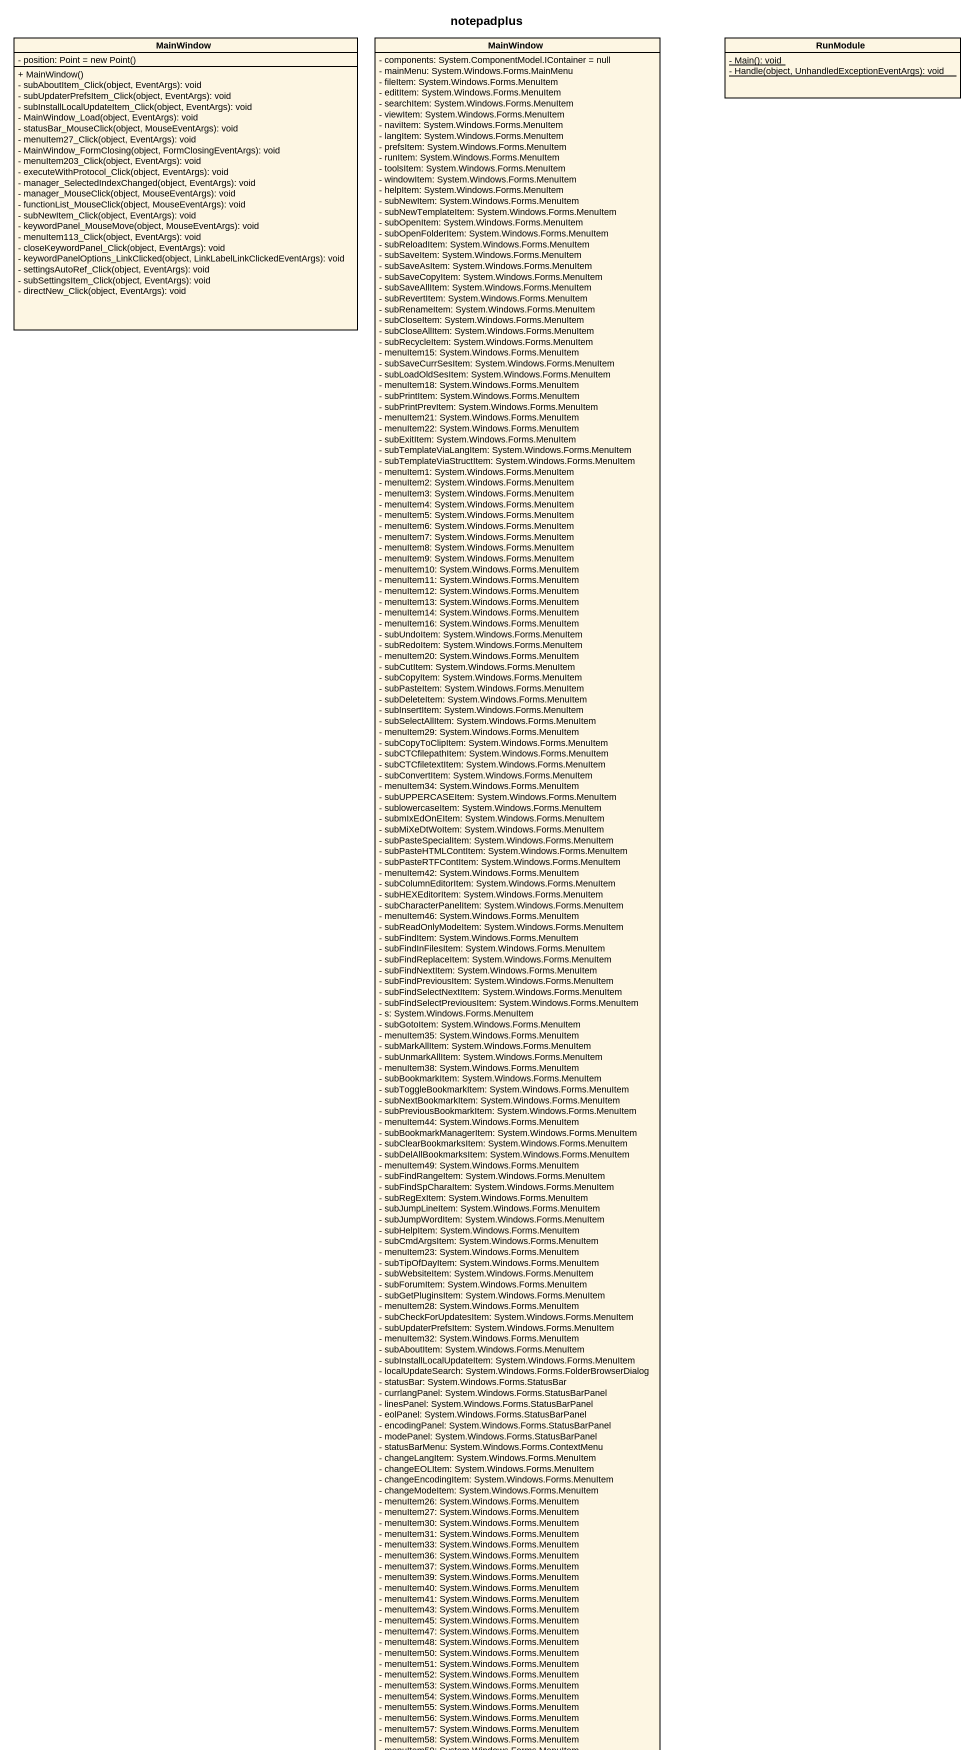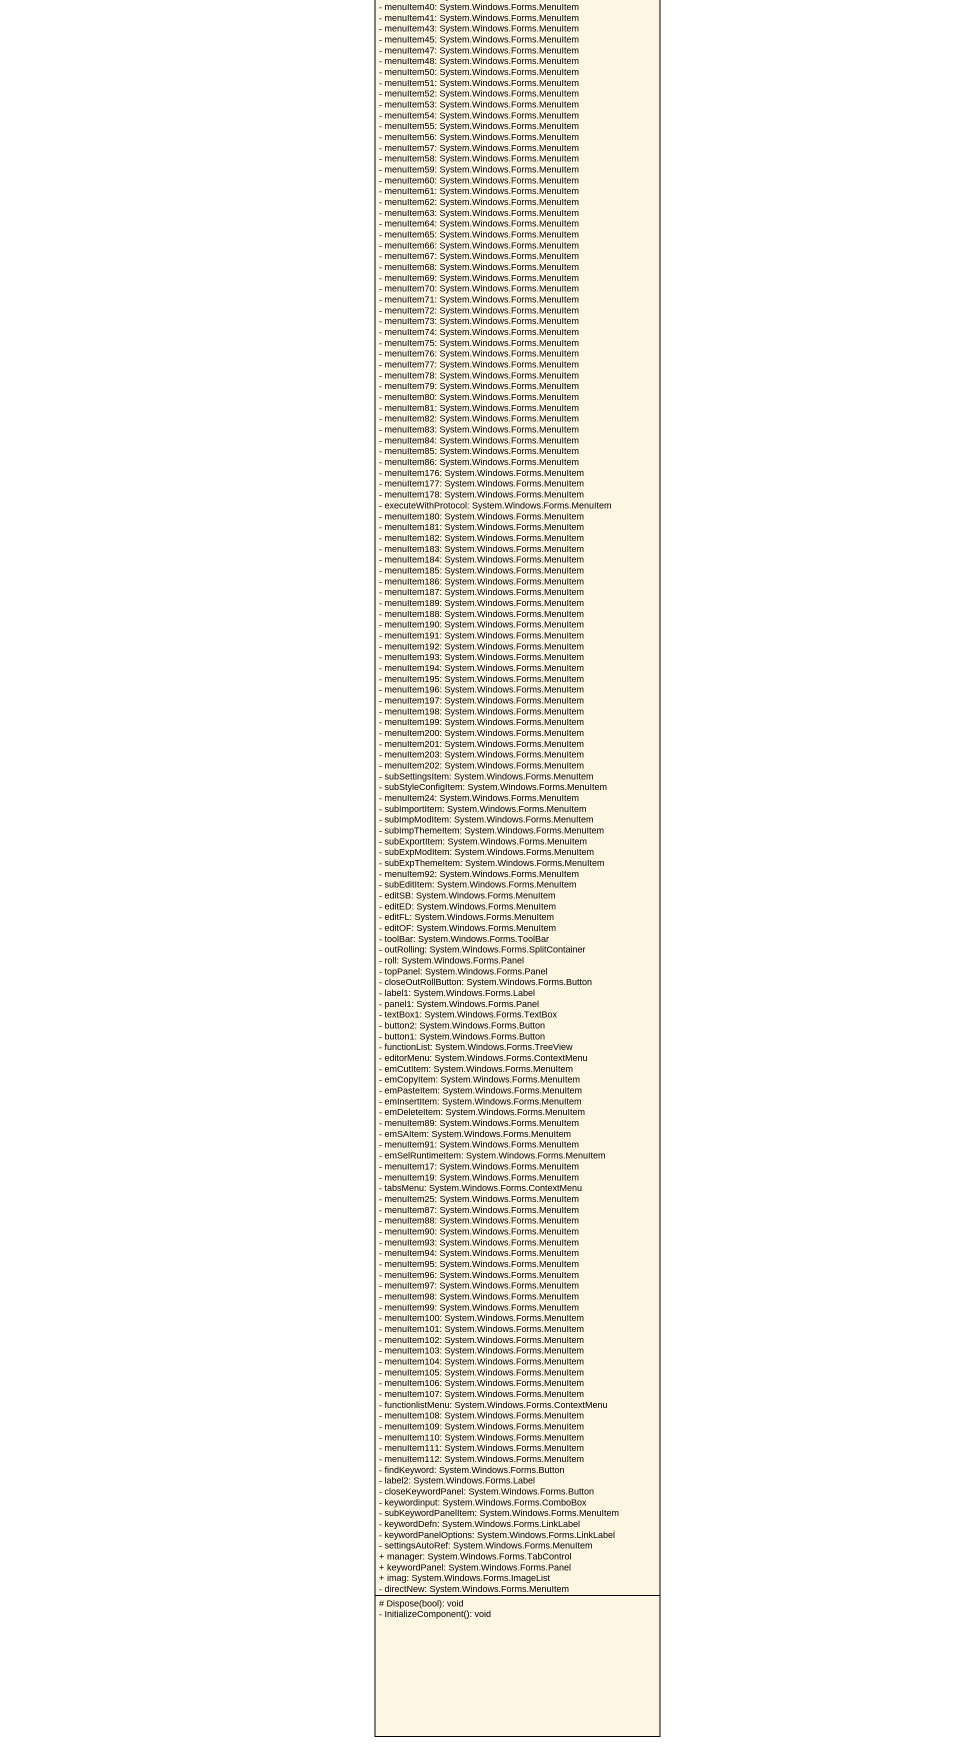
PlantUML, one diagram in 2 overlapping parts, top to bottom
@startuml
title notepadplus
hide circle
hide empty members
skinparam classAttributeIconSize 0
class MainWindow {
  {field} - position: Point = new Point()
  + MainWindow()
  - subAboutItem_Click(object, EventArgs): void
  - subUpdaterPrefsItem_Click(object, EventArgs): void
  - subInstallLocalUpdateItem_Click(object, EventArgs): void
  - MainWindow_Load(object, EventArgs): void
  - statusBar_MouseClick(object, MouseEventArgs): void
  - menuItem27_Click(object, EventArgs): void
  - MainWindow_FormClosing(object, FormClosingEventArgs): void
  - menuItem203_Click(object, EventArgs): void
  - executeWithProtocol_Click(object, EventArgs): void
  - manager_SelectedIndexChanged(object, EventArgs): void
  - manager_MouseClick(object, MouseEventArgs): void
  - functionList_MouseClick(object, MouseEventArgs): void
  - subNewItem_Click(object, EventArgs): void
  - keywordPanel_MouseMove(object, MouseEventArgs): void
  - menuItem113_Click(object, EventArgs): void
  - closeKeywordPanel_Click(object, EventArgs): void
  - keywordPanelOptions_LinkClicked(object, LinkLabelLinkClickedEventArgs): void
  - settingsAutoRef_Click(object, EventArgs): void
  - subSettingsItem_Click(object, EventArgs): void
  - directNew_Click(object, EventArgs): void
}
class "MainWindow" as MainWindow_2 {
  - components: System.ComponentModel.IContainer = null
  - mainMenu: System.Windows.Forms.MainMenu
  - fileItem: System.Windows.Forms.MenuItem
  - editItem: System.Windows.Forms.MenuItem
  - searchItem: System.Windows.Forms.MenuItem
  - viewItem: System.Windows.Forms.MenuItem
  - naviItem: System.Windows.Forms.MenuItem
  - langItem: System.Windows.Forms.MenuItem
  - prefsItem: System.Windows.Forms.MenuItem
  - runItem: System.Windows.Forms.MenuItem
  - toolsItem: System.Windows.Forms.MenuItem
  - windowItem: System.Windows.Forms.MenuItem
  - helpItem: System.Windows.Forms.MenuItem
  - subNewItem: System.Windows.Forms.MenuItem
  - subNewTemplateItem: System.Windows.Forms.MenuItem
  - subOpenItem: System.Windows.Forms.MenuItem
  - subOpenFolderItem: System.Windows.Forms.MenuItem
  - subReloadItem: System.Windows.Forms.MenuItem
  - subSaveItem: System.Windows.Forms.MenuItem
  - subSaveAsItem: System.Windows.Forms.MenuItem
  - subSaveCopyItem: System.Windows.Forms.MenuItem
  - subSaveAllItem: System.Windows.Forms.MenuItem
  - subRevertItem: System.Windows.Forms.MenuItem
  - subRenameItem: System.Windows.Forms.MenuItem
  - subCloseItem: System.Windows.Forms.MenuItem
  - subCloseAllItem: System.Windows.Forms.MenuItem
  - subRecycleItem: System.Windows.Forms.MenuItem
  - menuItem15: System.Windows.Forms.MenuItem
  - subSaveCurrSesItem: System.Windows.Forms.MenuItem
  - subLoadOldSesItem: System.Windows.Forms.MenuItem
  - menuItem18: System.Windows.Forms.MenuItem
  - subPrintItem: System.Windows.Forms.MenuItem
  - subPrintPrevItem: System.Windows.Forms.MenuItem
  - menuItem21: System.Windows.Forms.MenuItem
  - menuItem22: System.Windows.Forms.MenuItem
  - subExitItem: System.Windows.Forms.MenuItem
  - subTemplateViaLangItem: System.Windows.Forms.MenuItem
  - subTemplateViaStructItem: System.Windows.Forms.MenuItem
  - menuItem1: System.Windows.Forms.MenuItem
  - menuItem2: System.Windows.Forms.MenuItem
  - menuItem3: System.Windows.Forms.MenuItem
  - menuItem4: System.Windows.Forms.MenuItem
  - menuItem5: System.Windows.Forms.MenuItem
  - menuItem6: System.Windows.Forms.MenuItem
  - menuItem7: System.Windows.Forms.MenuItem
  - menuItem8: System.Windows.Forms.MenuItem
  - menuItem9: System.Windows.Forms.MenuItem
  - menuItem10: System.Windows.Forms.MenuItem
  - menuItem11: System.Windows.Forms.MenuItem
  - menuItem12: System.Windows.Forms.MenuItem
  - menuItem13: System.Windows.Forms.MenuItem
  - menuItem14: System.Windows.Forms.MenuItem
  - menuItem16: System.Windows.Forms.MenuItem
  - subUndoItem: System.Windows.Forms.MenuItem
  - subRedoItem: System.Windows.Forms.MenuItem
  - menuItem20: System.Windows.Forms.MenuItem
  - subCutItem: System.Windows.Forms.MenuItem
  - subCopyItem: System.Windows.Forms.MenuItem
  - subPasteItem: System.Windows.Forms.MenuItem
  - subDeleteItem: System.Windows.Forms.MenuItem
  - subInsertItem: System.Windows.Forms.MenuItem
  - subSelectAllItem: System.Windows.Forms.MenuItem
  - menuItem29: System.Windows.Forms.MenuItem
  - subCopyToClipItem: System.Windows.Forms.MenuItem
  - subCTCfilepathItem: System.Windows.Forms.MenuItem
  - subCTCfiletextItem: System.Windows.Forms.MenuItem
  - subConvertItem: System.Windows.Forms.MenuItem
  - menuItem34: System.Windows.Forms.MenuItem
  - subUPPERCASEItem: System.Windows.Forms.MenuItem
  - sublowercaseItem: System.Windows.Forms.MenuItem
  - submIxEdOnEItem: System.Windows.Forms.MenuItem
  - subMiXeDtWoItem: System.Windows.Forms.MenuItem
  - subPasteSpecialItem: System.Windows.Forms.MenuItem
  - subPasteHTMLContItem: System.Windows.Forms.MenuItem
  - subPasteRTFContItem: System.Windows.Forms.MenuItem
  - menuItem42: System.Windows.Forms.MenuItem
  - subColumnEditorItem: System.Windows.Forms.MenuItem
  - subHEXEditorItem: System.Windows.Forms.MenuItem
  - subCharacterPanelItem: System.Windows.Forms.MenuItem
  - menuItem46: System.Windows.Forms.MenuItem
  - subReadOnlyModeItem: System.Windows.Forms.MenuItem
  - subFindItem: System.Windows.Forms.MenuItem
  - subFindInFilesItem: System.Windows.Forms.MenuItem
  - subFindReplaceItem: System.Windows.Forms.MenuItem
  - subFindNextItem: System.Windows.Forms.MenuItem
  - subFindPreviousItem: System.Windows.Forms.MenuItem
  - subFindSelectNextItem: System.Windows.Forms.MenuItem
  - subFindSelectPreviousItem: System.Windows.Forms.MenuItem
  - s: System.Windows.Forms.MenuItem
  - subGotoItem: System.Windows.Forms.MenuItem
  - menuItem35: System.Windows.Forms.MenuItem
  - subMarkAllItem: System.Windows.Forms.MenuItem
  - subUnmarkAllItem: System.Windows.Forms.MenuItem
  - menuItem38: System.Windows.Forms.MenuItem
  - subBookmarkItem: System.Windows.Forms.MenuItem
  - subToggleBookmarkItem: System.Windows.Forms.MenuItem
  - subNextBookmarkItem: System.Windows.Forms.MenuItem
  - subPreviousBookmarkItem: System.Windows.Forms.MenuItem
  - menuItem44: System.Windows.Forms.MenuItem
  - subBookmarkManagerItem: System.Windows.Forms.MenuItem
  - subClearBookmarksItem: System.Windows.Forms.MenuItem
  - subDelAllBookmarksItem: System.Windows.Forms.MenuItem
  - menuItem49: System.Windows.Forms.MenuItem
  - subFindRangeItem: System.Windows.Forms.MenuItem
  - subFindSpCharaItem: System.Windows.Forms.MenuItem
  - subRegExItem: System.Windows.Forms.MenuItem
  - subJumpLineItem: System.Windows.Forms.MenuItem
  - subJumpWordItem: System.Windows.Forms.MenuItem
  - subHelpItem: System.Windows.Forms.MenuItem
  - subCmdArgsItem: System.Windows.Forms.MenuItem
  - menuItem23: System.Windows.Forms.MenuItem
  - subTipOfDayItem: System.Windows.Forms.MenuItem
  - subWebsiteItem: System.Windows.Forms.MenuItem
  - subForumItem: System.Windows.Forms.MenuItem
  - subGetPluginsItem: System.Windows.Forms.MenuItem
  - menuItem28: System.Windows.Forms.MenuItem
  - subCheckForUpdatesItem: System.Windows.Forms.MenuItem
  - subUpdaterPrefsItem: System.Windows.Forms.MenuItem
  - menuItem32: System.Windows.Forms.MenuItem
  - subAboutItem: System.Windows.Forms.MenuItem
  - subInstallLocalUpdateItem: System.Windows.Forms.MenuItem
  - localUpdateSearch: System.Windows.Forms.FolderBrowserDialog
  - statusBar: System.Windows.Forms.StatusBar
  - currlangPanel: System.Windows.Forms.StatusBarPanel
  - linesPanel: System.Windows.Forms.StatusBarPanel
  - eolPanel: System.Windows.Forms.StatusBarPanel
  - encodingPanel: System.Windows.Forms.StatusBarPanel
  - modePanel: System.Windows.Forms.StatusBarPanel
  - statusBarMenu: System.Windows.Forms.ContextMenu
  - changeLangItem: System.Windows.Forms.MenuItem
  - changeEOLItem: System.Windows.Forms.MenuItem
  - changeEncodingItem: System.Windows.Forms.MenuItem
  - changeModeItem: System.Windows.Forms.MenuItem
  - menuItem26: System.Windows.Forms.MenuItem
  - menuItem27: System.Windows.Forms.MenuItem
  - menuItem30: System.Windows.Forms.MenuItem
  - menuItem31: System.Windows.Forms.MenuItem
  - menuItem33: System.Windows.Forms.MenuItem
  - menuItem36: System.Windows.Forms.MenuItem
  - menuItem37: System.Windows.Forms.MenuItem
  - menuItem39: System.Windows.Forms.MenuItem
  - menuItem40: System.Windows.Forms.MenuItem
  - menuItem41: System.Windows.Forms.MenuItem
  - menuItem43: System.Windows.Forms.MenuItem
  - menuItem45: System.Windows.Forms.MenuItem
  - menuItem47: System.Windows.Forms.MenuItem
  - menuItem48: System.Windows.Forms.MenuItem
  - menuItem50: System.Windows.Forms.MenuItem
  - menuItem51: System.Windows.Forms.MenuItem
  - menuItem52: System.Windows.Forms.MenuItem
  - menuItem53: System.Windows.Forms.MenuItem
  - menuItem54: System.Windows.Forms.MenuItem
  - menuItem55: System.Windows.Forms.MenuItem
  - menuItem56: System.Windows.Forms.MenuItem
  - menuItem57: System.Windows.Forms.MenuItem
  - menuItem58: System.Windows.Forms.MenuItem
  - menuItem59: System.Windows.Forms.MenuItem
  - menuItem60: System.Windows.Forms.MenuItem
  - menuItem61: System.Windows.Forms.MenuItem
  - menuItem62: System.Windows.Forms.MenuItem
  - menuItem63: System.Windows.Forms.MenuItem
  - menuItem64: System.Windows.Forms.MenuItem
  - menuItem65: System.Windows.Forms.MenuItem
  - menuItem66: System.Windows.Forms.MenuItem
  - menuItem67: System.Windows.Forms.MenuItem
  - menuItem68: System.Windows.Forms.MenuItem
  - menuItem69: System.Windows.Forms.MenuItem
  - menuItem70: System.Windows.Forms.MenuItem
  - menuItem71: System.Windows.Forms.MenuItem
  - menuItem72: System.Windows.Forms.MenuItem
  - menuItem73: System.Windows.Forms.MenuItem
  - menuItem74: System.Windows.Forms.MenuItem
  - menuItem75: System.Windows.Forms.MenuItem
  - menuItem76: System.Windows.Forms.MenuItem
  - menuItem77: System.Windows.Forms.MenuItem
  - menuItem78: System.Windows.Forms.MenuItem
  - menuItem79: System.Windows.Forms.MenuItem
  - menuItem80: System.Windows.Forms.MenuItem
  - menuItem81: System.Windows.Forms.MenuItem
  - menuItem82: System.Windows.Forms.MenuItem
  - menuItem83: System.Windows.Forms.MenuItem
  - menuItem84: System.Windows.Forms.MenuItem
  - menuItem85: System.Windows.Forms.MenuItem
  - menuItem86: System.Windows.Forms.MenuItem
  - menuItem176: System.Windows.Forms.MenuItem
  - menuItem177: System.Windows.Forms.MenuItem
  - menuItem178: System.Windows.Forms.MenuItem
  - executeWithProtocol: System.Windows.Forms.MenuItem
  - menuItem180: System.Windows.Forms.MenuItem
  - menuItem181: System.Windows.Forms.MenuItem
  - menuItem182: System.Windows.Forms.MenuItem
  - menuItem183: System.Windows.Forms.MenuItem
  - menuItem184: System.Windows.Forms.MenuItem
  - menuItem185: System.Windows.Forms.MenuItem
  - menuItem186: System.Windows.Forms.MenuItem
  - menuItem187: System.Windows.Forms.MenuItem
  - menuItem189: System.Windows.Forms.MenuItem
  - menuItem188: System.Windows.Forms.MenuItem
  - menuItem190: System.Windows.Forms.MenuItem
  - menuItem191: System.Windows.Forms.MenuItem
  - menuItem192: System.Windows.Forms.MenuItem
  - menuItem193: System.Windows.Forms.MenuItem
  - menuItem194: System.Windows.Forms.MenuItem
  - menuItem195: System.Windows.Forms.MenuItem
  - menuItem196: System.Windows.Forms.MenuItem
  - menuItem197: System.Windows.Forms.MenuItem
  - menuItem198: System.Windows.Forms.MenuItem
  - menuItem199: System.Windows.Forms.MenuItem
  - menuItem200: System.Windows.Forms.MenuItem
  - menuItem201: System.Windows.Forms.MenuItem
  - menuItem203: System.Windows.Forms.MenuItem
  - menuItem202: System.Windows.Forms.MenuItem
  - subSettingsItem: System.Windows.Forms.MenuItem
  - subStyleConfigItem: System.Windows.Forms.MenuItem
  - menuItem24: System.Windows.Forms.MenuItem
  - subImportItem: System.Windows.Forms.MenuItem
  - subImpModItem: System.Windows.Forms.MenuItem
  - subImpThemeItem: System.Windows.Forms.MenuItem
  - subExportItem: System.Windows.Forms.MenuItem
  - subExpModItem: System.Windows.Forms.MenuItem
  - subExpThemeItem: System.Windows.Forms.MenuItem
  - menuItem92: System.Windows.Forms.MenuItem
  - subEditItem: System.Windows.Forms.MenuItem
  - editSB: System.Windows.Forms.MenuItem
  - editED: System.Windows.Forms.MenuItem
  - editFL: System.Windows.Forms.MenuItem
  - editOF: System.Windows.Forms.MenuItem
  - toolBar: System.Windows.Forms.ToolBar
  - outRolling: System.Windows.Forms.SplitContainer
  - roll: System.Windows.Forms.Panel
  - topPanel: System.Windows.Forms.Panel
  - closeOutRollButton: System.Windows.Forms.Button
  - label1: System.Windows.Forms.Label
  - panel1: System.Windows.Forms.Panel
  - textBox1: System.Windows.Forms.TextBox
  - button2: System.Windows.Forms.Button
  - button1: System.Windows.Forms.Button
  - functionList: System.Windows.Forms.TreeView
  - editorMenu: System.Windows.Forms.ContextMenu
  - emCutItem: System.Windows.Forms.MenuItem
  - emCopyItem: System.Windows.Forms.MenuItem
  - emPasteItem: System.Windows.Forms.MenuItem
  - emInsertItem: System.Windows.Forms.MenuItem
  - emDeleteItem: System.Windows.Forms.MenuItem
  - menuItem89: System.Windows.Forms.MenuItem
  - emSAItem: System.Windows.Forms.MenuItem
  - menuItem91: System.Windows.Forms.MenuItem
  - emSelRuntimeItem: System.Windows.Forms.MenuItem
  - menuItem17: System.Windows.Forms.MenuItem
  - menuItem19: System.Windows.Forms.MenuItem
  - tabsMenu: System.Windows.Forms.ContextMenu
  - menuItem25: System.Windows.Forms.MenuItem
  - menuItem87: System.Windows.Forms.MenuItem
  - menuItem88: System.Windows.Forms.MenuItem
  - menuItem90: System.Windows.Forms.MenuItem
  - menuItem93: System.Windows.Forms.MenuItem
  - menuItem94: System.Windows.Forms.MenuItem
  - menuItem95: System.Windows.Forms.MenuItem
  - menuItem96: System.Windows.Forms.MenuItem
  - menuItem97: System.Windows.Forms.MenuItem
  - menuItem98: System.Windows.Forms.MenuItem
  - menuItem99: System.Windows.Forms.MenuItem
  - menuItem100: System.Windows.Forms.MenuItem
  - menuItem101: System.Windows.Forms.MenuItem
  - menuItem102: System.Windows.Forms.MenuItem
  - menuItem103: System.Windows.Forms.MenuItem
  - menuItem104: System.Windows.Forms.MenuItem
  - menuItem105: System.Windows.Forms.MenuItem
  - menuItem106: System.Windows.Forms.MenuItem
  - menuItem107: System.Windows.Forms.MenuItem
  - functionlistMenu: System.Windows.Forms.ContextMenu
  - menuItem108: System.Windows.Forms.MenuItem
  - menuItem109: System.Windows.Forms.MenuItem
  - menuItem110: System.Windows.Forms.MenuItem
  - menuItem111: System.Windows.Forms.MenuItem
  - menuItem112: System.Windows.Forms.MenuItem
  - findKeyword: System.Windows.Forms.Button
  - label2: System.Windows.Forms.Label
  - closeKeywordPanel: System.Windows.Forms.Button
  - keywordinput: System.Windows.Forms.ComboBox
  - subKeywordPanelItem: System.Windows.Forms.MenuItem
  - keywordDefn: System.Windows.Forms.LinkLabel
  - keywordPanelOptions: System.Windows.Forms.LinkLabel
  - settingsAutoRef: System.Windows.Forms.MenuItem
  + manager: System.Windows.Forms.TabControl
  + keywordPanel: System.Windows.Forms.Panel
  + imag: System.Windows.Forms.ImageList
  - directNew: System.Windows.Forms.MenuItem
  # Dispose(bool): void
  - InitializeComponent(): void
}
class RunModule {
  {static} - Main(): void
  {static} - Handle(object, UnhandledExceptionEventArgs): void
}
@enduml
